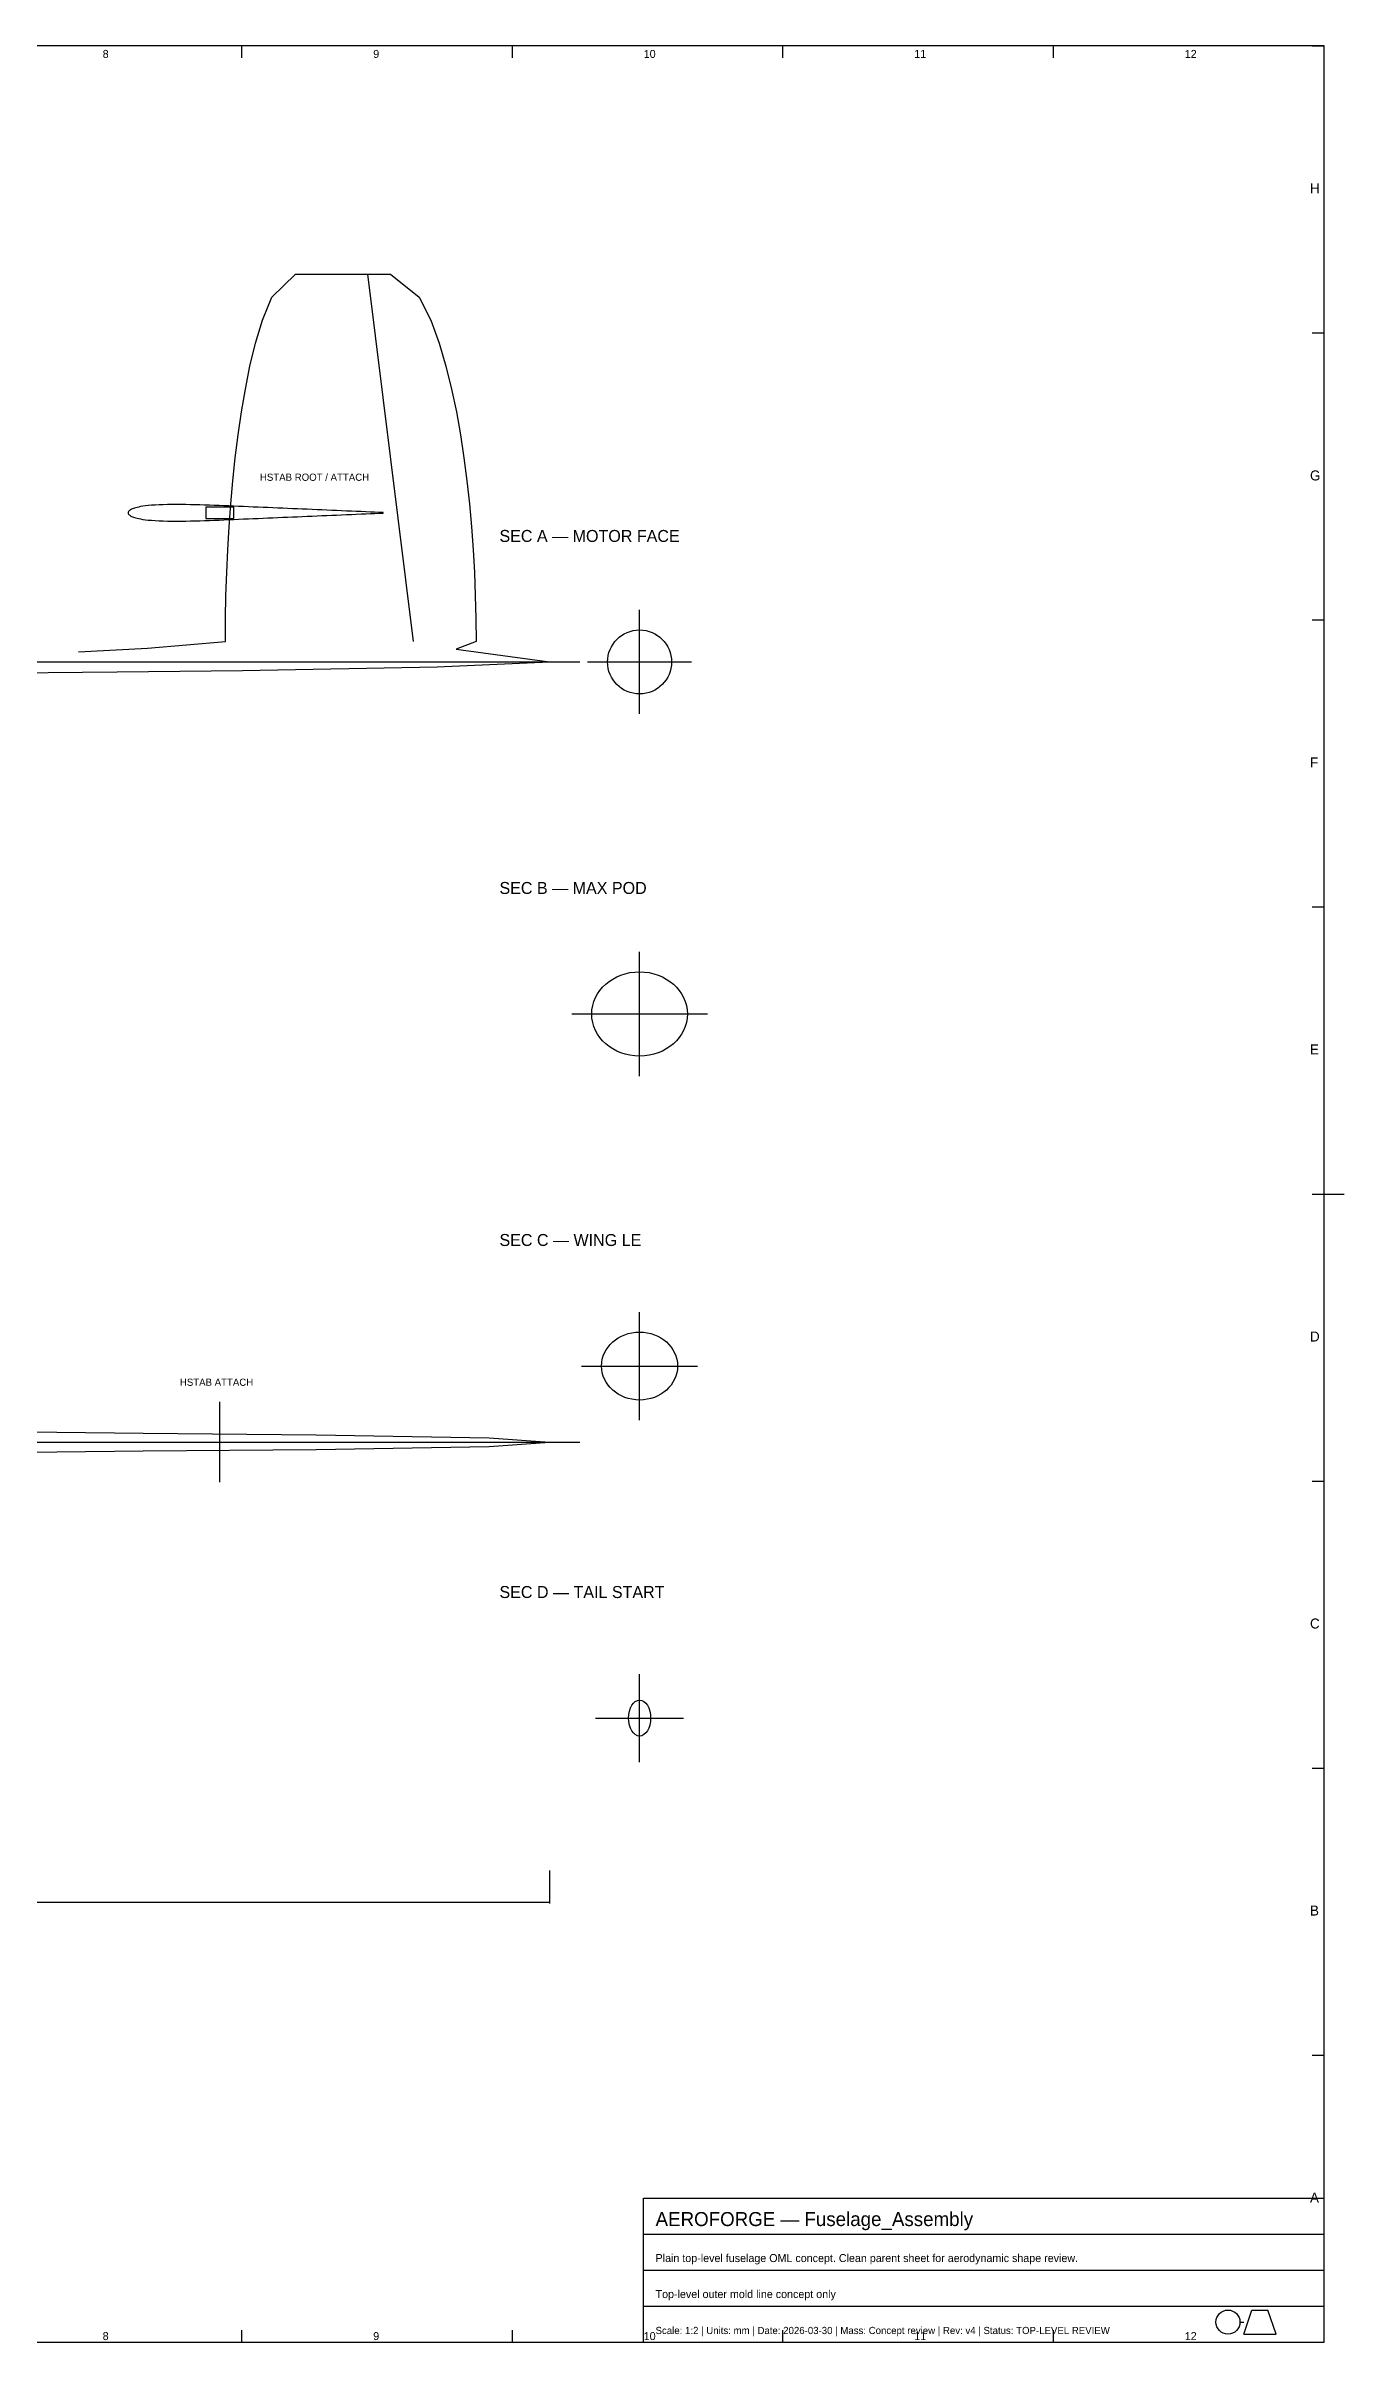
# Model space of a CAD drawing. Header units: metres. Extents: x 15 to 836, y 5 to 589.
# Drawn here: x 512 to 836, y 10 to 584 of the extents above; entities that cross this region are included whole.
import ezdxf

# ---------------------------------------------------------------- set-up
doc = ezdxf.new("R2010")
doc.units = ezdxf.units.M
for name, color, linetype in [('BORDER', 7, 'Continuous'), ('CENTERLINE', 5, 'Continuous'), ('DIMENSION', 1, 'Continuous'), ('HIDDEN', 7, 'Continuous'), ('OUTLINE', 7, 'Continuous'), ('SECTION', 4, 'Continuous'), ('TEXT', 7, 'Continuous'), ('TITLEBLOCK', 7, 'Continuous')]:
    doc.layers.add(name, color=color, linetype=linetype)
doc.styles.add('OpenSansCondensed-Light', font='OpenSansCondensed-Light.ttf')
doc.dimstyles.new('EZDXF', dxfattribs={"dimtxt": 0.25, "dimasz": 0.175, "dimexe": 0.375, "dimexo": 0.125, "dimgap": 0.1, "dimtad": 1, "dimlfac": 100, "dimzin": 12, "dimdsep": 46, "dimtxsty": 'OpenSansCondensed-Light', "dimblk": 'ARCHTICK', "dimcen": 2.5, "dimazin": 3, "dimtfac": 0.5, "dimtmove": 2, "dimatfit": 3})

# ---------------------------------------------------------------- blocks, each defined once
blk = doc.blocks.new('_ARCHTICK')
at = {"color": 0, "linetype": 'BYBLOCK', "const_width": 0.15}
blk.add_lwpolyline([(-0.5, -0.5), (0.5, 0.5)], dxfattribs=at)

msp = doc.modelspace()

# ---------------------------------------------------------------- linework, layer by layer
at = {"layer": 'BORDER'}
for p, q in [((831, 584), (20, 584)), ((560.66667, 581), (560.66667, 584)), ((628.25, 581), (628.25, 584)), ((695.83333, 581), (695.83333, 584)), ((763.41667, 581), (763.41667, 584)), ((828, 584), (831, 584)), ((831, 10), (831, 584)), ((831, 581), (831, 584)), ((828, 512.25), (831, 512.25)), ((828, 440.5), (831, 440.5)), ((828, 368.75), (831, 368.75)), ((828, 297), (831, 297)), ((831, 297), (836, 297)), ((828, 225.25), (831, 225.25)), ((828, 153.5), (831, 153.5)), ((828, 81.75), (831, 81.75)), ((560.66667, 10), (560.66667, 13)), ((628.25, 10), (628.25, 13)), ((695.83333, 10), (695.83333, 13)), ((763.41667, 10), (763.41667, 13)), ((831, 10), (831, 13)), ((20, 10), (831, 10))]:
    msp.add_line(p, q, dxfattribs=at)
at = {"layer": 'CENTERLINE'}
for p, q in [((603.5, 435.12069), (592.0736, 526.92069)), ((660, 417), (660, 443)), ((40, 430), (645.08, 430)), ((647, 430), (673, 430)), ((660, 326.45455), (660, 357.54545)), ((643.04545, 342), (676.95455, 342)), ((660, 240.5), (660, 267.5)), ((645.5, 254), (674.5, 254)), ((40, 235), (645.08, 235)), ((660, 155), (660, 177)), ((649, 166), (671, 166))]:
    msp.add_line(p, q, dxfattribs=at)
at = {"layer": 'HIDDEN'}
for p, q in [((558.6692, 468.69007), (551.6492, 468.69007)), ((551.6492, 468.69007), (551.6492, 465.88207)), ((551.6492, 465.88207), (558.6692, 465.88207)), ((558.6692, 465.88207), (558.6692, 468.69007))]:
    msp.add_line(p, q, dxfattribs=at)
at = {"layer": 'OUTLINE'}
for points in [[(556.52, 435.12069), (556.5603, 440.85819), (556.67622, 446.59569), (556.86623, 452.33319), (557.13116, 458.07069), (557.47337, 463.80819), (557.89667, 469.54569), (558.40664, 475.28319), (559.01107, 481.02069), (559.72079, 486.75819), (560.55113, 492.49569), (561.52448, 498.23319), (562.67537, 503.97069), (564.06177, 509.70819), (565.79568, 515.44569), (568.16193, 521.18319), (574.016, 526.92069), (597.776, 526.92069), (604.93097, 521.18319), (607.82305, 515.44569), (609.94229, 509.70819), (611.63677, 503.97069), (613.04342, 498.23319), (614.23307, 492.49569), (615.24793, 486.75819), (616.11536, 481.02069), (616.8541, 475.28319), (617.4774, 469.54569), (617.99477, 463.80819), (618.41302, 458.07069), (618.73684, 452.33319), (618.96907, 446.59569), (619.11074, 440.85819), (619.16, 435.12069)], [(519.8, 432.53125), (537.08, 433.44669), (556.52, 435.12069)], [(619.16, 435.12069), (614.1488, 433.23069), (637.52, 430)], [(50, 430), (56.48, 425.68), (66.2, 421.36), (79.7, 420.55), (98.6, 418.66), (131, 418.12), (163.4, 418.93), (190.4, 420.82), (222.8, 421.63), (239, 422.44), (282.2, 424.06), (320, 425.68), (401, 426.49), (460.4, 426.868), (503.6, 427.3), (529.52, 427.57), (560.84, 427.894), (609.44, 428.812), (637.52, 430)], [(50, 235), (56.48, 237.97), (66.2, 243.64), (79.7, 244.45), (98.6, 246.61), (120.2, 247.852), (141.8, 248.392), (163.4, 248.068), (182.3, 247.096), (201.2, 245.692), (222.8, 244.072), (255.2, 242.344), (298.4, 240.67), (352.4, 239.428), (428, 238.402), (492.8, 237.7), (536, 237.214), (579.2, 236.836), (622.4, 236.08), (637.52, 235)], [(50, 235), (56.48, 232.03), (66.2, 226.36), (79.7, 225.55), (98.6, 223.39), (120.2, 222.148), (141.8, 221.608), (163.4, 221.932), (182.3, 222.904), (201.2, 224.308), (222.8, 225.928), (255.2, 227.656), (298.4, 229.33), (352.4, 230.572), (428, 231.598), (492.8, 232.3), (536, 232.786), (579.2, 233.164), (622.4, 233.92), (637.52, 235)]]:
    msp.add_lwpolyline(points, dxfattribs=at)
msp.add_lwpolyline([(595.94127, 467.35253), (595.51486, 467.36999), (594.74684, 467.40159), (593.81914, 467.44008), (592.75878, 467.4843), (591.61341, 467.53235), (590.42382, 467.58262), (589.21435, 467.63411), (587.99596, 467.68604), (586.77369, 467.73835), (585.54956, 467.79054), (584.32454, 467.84292), (583.09908, 467.89517), (581.87343, 467.94755), (580.64765, 467.99967), (579.42193, 468.05198), (578.19621, 468.10398), (576.97049, 468.15623), (575.74471, 468.20822), (574.51912, 468.26022), (573.29334, 468.31247), (572.06775, 468.3644), (570.84235, 468.41665), (569.61676, 468.46865), (568.39161, 468.52071), (567.16641, 468.57289), (565.94126, 468.6247), (564.71637, 468.67669), (563.49193, 468.72799), (562.26691, 468.78056), (561.04368, 468.83446), (559.82083, 468.88729), (558.59823, 468.93999), (557.38099, 468.99147), (556.16502, 469.04162), (554.95409, 469.09049), (553.74767, 469.13675), (552.54419, 469.18085), (551.3483, 469.22163), (550.15552, 469.25852), (548.97135, 469.29121), (547.79342, 469.31804), (546.62448, 469.33913), (545.46669, 469.35257), (544.32107, 469.35818), (543.19411, 469.3541), (542.08806, 469.33996), (541.01368, 469.31409), (539.97867, 469.27636), (538.99962, 469.22583), (538.09078, 469.1639), (537.26834, 469.09094), (536.53875, 469.00969), (535.9027, 468.92151), (535.35171, 468.82905), (534.87763, 468.73513), (534.46995, 468.64107), (534.11816, 468.54785), (533.81306, 468.45539), (533.54665, 468.3637), (533.31273, 468.27265), (533.10654, 468.1814), (532.92411, 468.08932), (532.76264, 467.9961), (532.62042, 467.90071), (532.49648, 467.80207), (532.39109, 467.69885), (532.30749, 467.58912), (532.2509, 467.47156), (532.22331, 467.34871), (532.22338, 467.22566), (532.25084, 467.10287), (532.30749, 466.98537), (532.39115, 466.87558), (532.49654, 466.77242), (532.62042, 466.67372), (532.76264, 466.57827), (532.92411, 466.48511), (533.10654, 466.3931), (533.31273, 466.30179), (533.54671, 466.21067), (533.81313, 466.11904), (534.11822, 466.02652), (534.46995, 465.93329), (534.8777, 465.83924), (535.35171, 465.74532), (535.9027, 465.65286), (536.53875, 465.56461), (537.26834, 465.48337), (538.09071, 465.41041), (538.99955, 465.34834), (539.97867, 465.29781), (541.01361, 465.26003), (542.088, 465.23416), (543.19405, 465.22001), (544.32107, 465.21587), (545.46669, 465.22148), (546.62448, 465.23479), (547.79342, 465.25589), (548.97129, 465.28271), (550.15552, 465.31534), (551.34823, 465.35223), (552.54419, 465.39295), (553.74767, 465.43698), (554.95409, 465.48324), (556.16502, 465.53205), (557.38099, 465.58213), (558.59823, 465.63362), (559.82076, 465.68625), (561.04361, 465.73901), (562.26691, 465.79285), (563.49193, 465.84542), (564.71624, 465.89665), (565.9412, 465.94865), (567.16634, 466.00039), (568.39149, 466.05251), (569.61676, 466.10457), (570.84222, 466.1565), (572.06775, 466.20875), (573.29327, 466.26062), (574.51899, 466.31281), (575.74465, 466.36481), (576.97043, 466.41674), (578.19615, 466.46892), (579.42193, 466.52086), (580.64771, 466.57317), (581.87343, 466.62523), (583.09902, 466.67761), (584.32448, 466.72973), (585.5495, 466.78211), (586.77369, 466.83429), (587.99596, 466.88654), (589.21429, 466.93841), (590.42382, 466.9899), (591.61341, 467.04011), (592.75878, 467.08809), (593.81921, 467.13231), (594.74691, 467.17074), (595.5148, 467.2024), (595.94127, 467.2198)], close=True, dxfattribs=at)
for centre, major_axis, ratio in [((660, 430), (8, 0), 1), ((660, 342), (11.95455, 0), 0.882129278), ((660, 254), (9.5, 0), 0.894736842), ((660, 166), (0, 4.5), 0.611111111)]:
    msp.add_ellipse(centre, major_axis=major_axis, ratio=ratio, dxfattribs=at)
at = {"layer": 'SECTION'}
msp.add_line((555.1592, 224.95364), (555.1592, 245.04636), dxfattribs=at)
at = {"layer": 'TITLEBLOCK'}
for p, q in [((661, 46), (831, 46)), ((661, 10), (661, 46)), ((831, 10), (831, 46)), ((661, 37), (831, 37)), ((661, 28), (831, 28)), ((661, 19), (831, 19)), ((811, 12), (813, 18)), ((813, 18), (817, 18)), ((819, 12), (817, 18)), ((810, 15), (811, 15)), ((811, 12), (819, 12)), ((661, 10), (831, 10))]:
    msp.add_line(p, q, dxfattribs=at)
msp.add_circle((807, 15), 3, dxfattribs=at)

# ---------------------------------------------------------------- texts
at = {"layer": 'BORDER'}
for s, height, p in [('8', 2, (525.875, 581)), ('9', 2, (593.45833, 581)), ('10', 2, (661.04167, 581)), ('11', 2, (728.625, 581)), ('12', 2, (796.20833, 581)), ('H', 2.5, (827.5, 547.125)), ('G', 2.5, (827.5, 475.375)), ('F', 2.5, (827.5, 403.625)), ('E', 2.5, (827.5, 331.875)), ('D', 2.5, (827.5, 260.125)), ('C', 2.5, (827.5, 188.375)), ('B', 2.5, (827.5, 116.625)), ('A', 2.5, (827.5, 44.875)), ('8', 2, (525.875, 10.5)), ('9', 2, (593.45833, 10.5)), ('10', 2, (661.04167, 10.5)), ('11', 2, (728.625, 10.5)), ('12', 2, (796.20833, 10.5))]:
    msp.add_text(s, height=height, dxfattribs=at).set_placement(p)
at = {"layer": 'TEXT'}
for s, height, p in [('HSTAB ROOT / ATTACH', 1.8, (565.1592, 475.28607)), ('SEC A — MOTOR FACE', 3, (625, 460)), ('SEC B — MAX POD', 3, (625, 372)), ('SEC C — WING LE', 3, (625, 284)), ('HSTAB ATTACH', 1.8, (545.1592, 249.04636)), ('SEC D — TAIL START', 3, (625, 196))]:
    msp.add_text(s, height=height, dxfattribs=at).set_placement(p)
at = {"layer": 'TITLEBLOCK'}
for s, height, p in [('AEROFORGE — Fuselage_Assembly', 3.5, (664, 39)), ('Plain top-level fuselage OML concept. Clean parent sheet for aerodynamic shape review.', 2, (664, 30)), ('Top-level outer mold line concept only', 2, (664, 21)), ('Scale: 1:2 | Units: mm | Date: 2026-03-30 | Mass: Concept review | Rev: v4 | Status: TOP-LEVEL REVIEW', 1.8, (664, 12))]:
    msp.add_text(s, height=height, dxfattribs=at).set_placement(p)

# ---------------------------------------------------------------- dimensions: what is measured, and where the dimension line sits
at = {"layer": 'DIMENSION'}
msp.add_linear_dim(base=(50, 120), p1=(50, 128), p2=(637.52, 128), dimstyle='EZDXF', dxfattribs=at).render()

doc.saveas('drawing.dxf')
